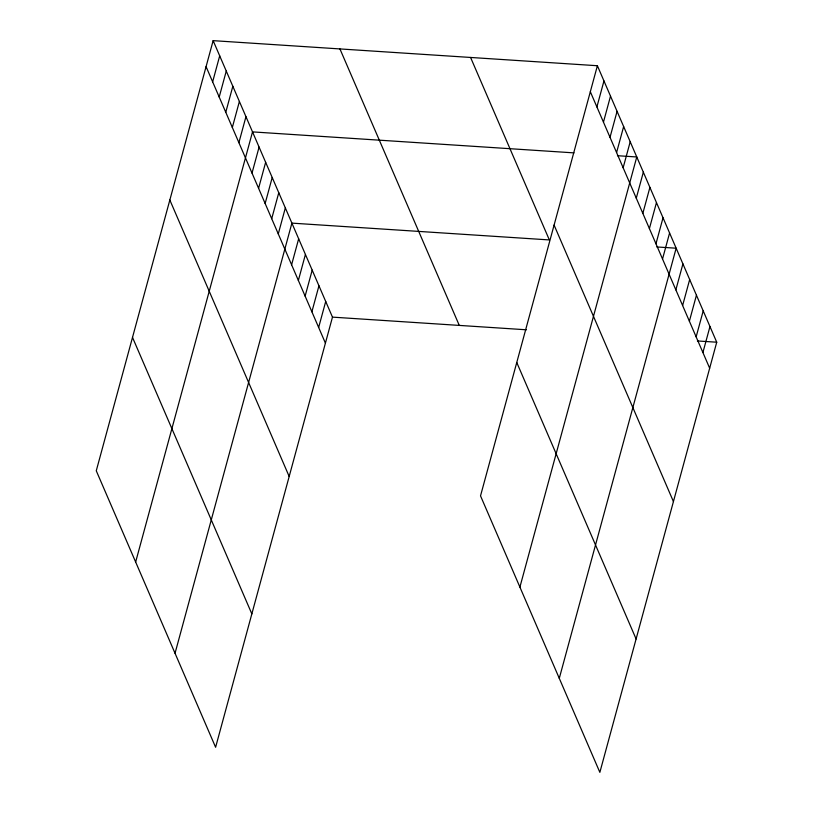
<?xml version="1.0" encoding="UTF-8"?>
<svg xmlns="http://www.w3.org/2000/svg" width="813" height="813" viewBox="0 0 813 813"><rect width="100%" height="100%" fill="white"/><g stroke="black" fill="none" stroke-linecap="round" stroke-linejoin="round"><path stroke-width="1.22" d="M213.138 40.65L96.269 470.788L215.608 747.269L332.476 317.131L213.138 40.65L597.392 65.731L716.731 342.212L599.862 772.35L480.524 495.869L597.392 65.731M212.64 81.849L219.703 55.853M219.205 97.052L226.268 71.066M225.77 112.255L232.833 86.269M232.335 127.468L239.388 101.473M238.89 142.671L245.953 116.686M135.649 562.027L252.518 131.889L573.978 152.874M252.02 173.078L259.083 147.092M258.585 188.291L265.648 162.305M265.15 203.494L272.213 177.508M271.715 218.697L278.778 192.711M278.28 233.91L285.343 207.915M175.039 653.266L291.897 223.128L549.354 239.926L470.585 57.459M291.603 264.784L298.666 238.788M298.361 280.444L305.424 254.459M305.129 296.115L312.192 270.129M311.887 311.786L318.95 285.79M318.655 327.446L325.718 301.46M596.894 106.93L603.957 80.944M603.459 122.133L610.512 96.147M610.014 137.336L617.077 111.351M616.579 152.549L623.642 126.554M623.144 167.752L630.207 141.767M519.903 587.108L636.772 156.97L617.453 155.71M636.274 198.169L643.337 172.173M642.839 213.372L649.902 187.386M649.404 228.575L656.467 202.589M655.969 243.788L663.022 217.793M662.524 258.991L669.587 233.006M559.283 678.347L676.152 248.209L656.833 246.949M675.857 289.865L682.92 263.879M682.615 305.536L689.678 279.54M689.383 321.196L696.446 295.21M696.141 336.867L703.204 310.881M702.91 352.537L709.962 326.541M332.476 317.131L526.468 329.793M697.402 340.952L716.731 342.212M590.329 91.727L709.668 368.198M554.09 225.089L673.428 501.57M516.763 362.507L636.101 638.977M339.936 48.932L459.284 325.403M206.075 66.636L325.413 343.116M169.836 200.008L289.184 476.489M132.509 337.415L251.847 613.896"/></g></svg>
